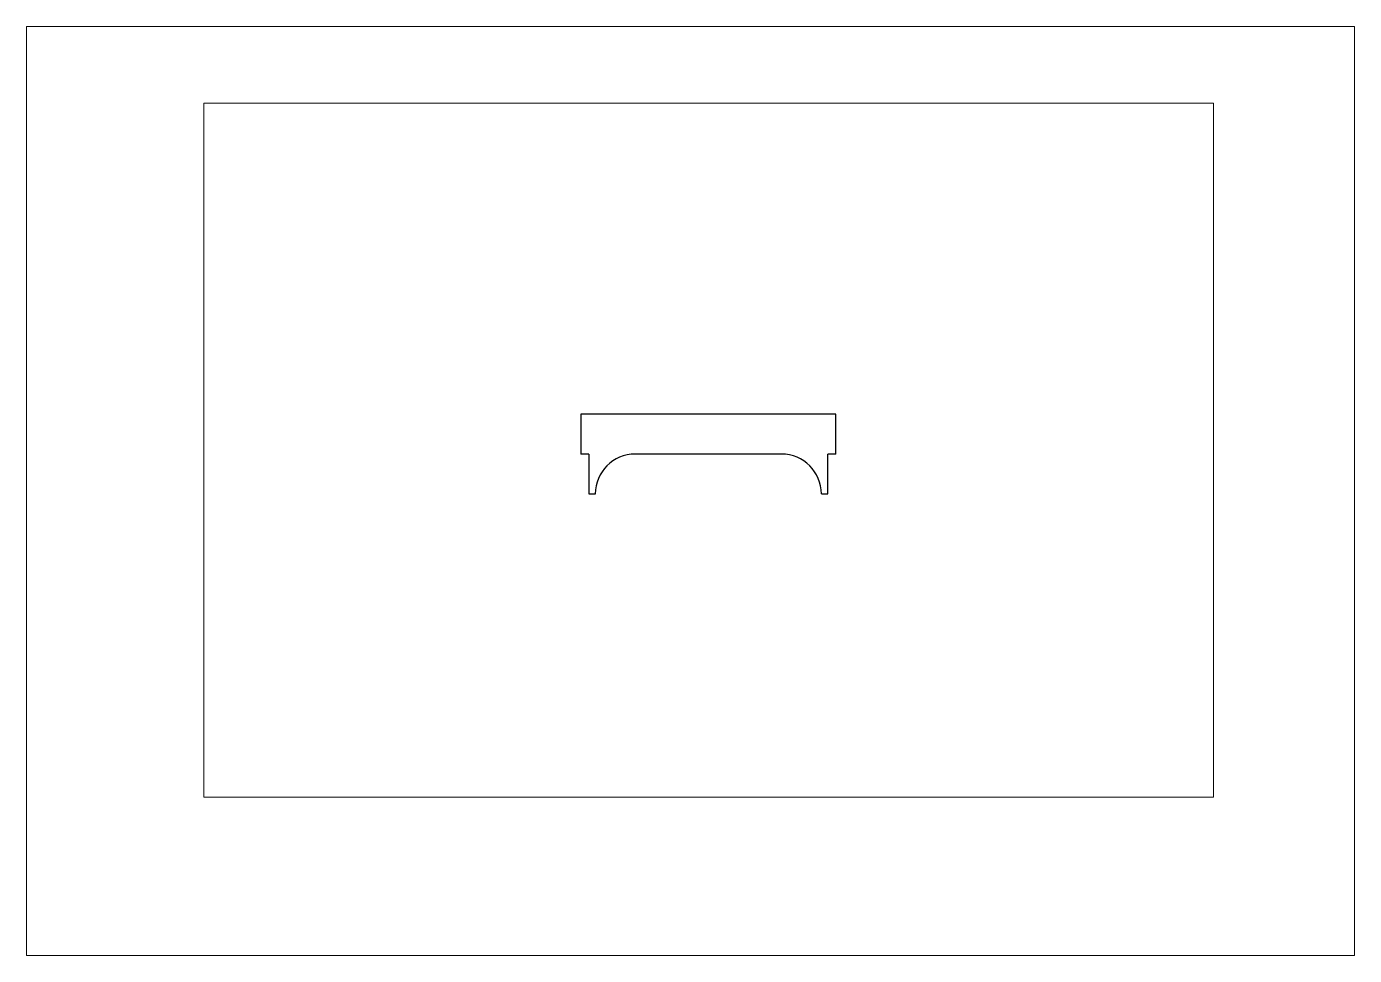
# Paper-space layout 'Layout1' of a CAD drawing. Extents: x 0 to 500, y 0 to 350.
# The model-space entities are those that its viewports show. They can reach past a viewport. Long polylines and large blocks are cut down to what shows.
import ezdxf

# ---------------------------------------------------------------- set-up
doc = ezdxf.new("R2010")
doc.units = 0
doc.header["$MEASUREMENT"] = 0
doc.layers.add('2', color=7, linetype='Continuous')

# ---------------------------------------------------------------- blocks, each defined once
blk = doc.blocks.new('*U12', base_point=(284.28513, 173.89952))
at = {"layer": '2', "color": 7, "linetype": 'Continuous'}
blk.add_arc((284.28513, 173.89952), 15, 0, 90, dxfattribs=at)
blk = doc.blocks.new('*U13', base_point=(229.13184, 173.89952))
at = {"layer": '2', "color": 7, "linetype": 'Continuous'}
blk.add_arc((229.13184, 173.89952), 15, 90, 180, dxfattribs=at)

msp = doc.modelspace()

# ---------------------------------------------------------------- linework, layer by layer
at = {"color": 7, "linetype": 'Continuous'}
for p, q in [((208.70849, 203.89182), (208.70849, 188.89567)), ((304.70849, 203.89182), (208.70849, 203.89182)), ((304.70849, 188.89567), (304.70849, 203.89182)), ((208.70849, 188.89567), (208.70849, 188.82772)), ((211.70849, 188.89567), (208.70849, 188.89567)), ((211.70849, 188.89567), (211.70849, 173.89952)), ((229.13184, 188.89567), (229.13184, 188.82772)), ((284.28513, 188.89567), (229.13184, 188.89567)), ((301.70849, 173.89952), (301.70849, 188.89567)), ((304.70849, 188.89567), (301.70849, 188.89567)), ((211.70849, 173.89952), (214.13184, 173.89952)), ((214.13184, 173.89952), (214.13184, 173.83157)), ((299.28513, 173.89952), (301.70849, 173.89952))]:
    msp.add_line(p, q, dxfattribs=at)

# ---------------------------------------------------------------- block references
at = {"color": 7, "yscale": 0.99974347}
for name, p in [('*U13', (229.13184, 173.89952)), ('*U12', (284.28513, 173.89952))]:
    msp.add_blockref(name, p, dxfattribs=at)

psp = doc.layouts.get("Layout1")

# ---------------------------------------------------------------- viewports
at = {"layer": '0', "color": 3, "linetype": 'Continuous'}
psp.add_viewport(center=(250, 175), size=(500, 350), view_center_point=(250, 175), view_height=350, dxfattribs=at)
psp.add_viewport(center=(256.83737, 190.37147), size=(380.19589, 261.48724), view_center_point=(256.83737, 190.37147), view_height=261.48724, status=3, dxfattribs=at)

doc.saveas('drawing.dxf')
